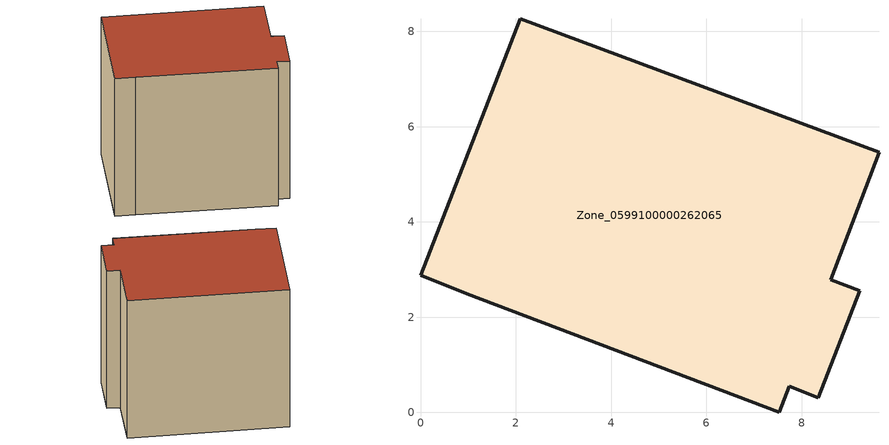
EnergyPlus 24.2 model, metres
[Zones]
Zone_0599100000262065
 floor ground (C_G): 8.61,2.79 9.22,2.55 8.35,0.31 7.74,0.55 7.53,0 0.97,2.49 0,2.88 2.1,8.27 9.62,5.46 z0
 wall outside (C_F): 2.1,8.27 0,2.88 0.97,2.49 7.53,0 7.74,0.55 8.35,0.31 9.22,2.55 8.61,2.79 9.62,5.46 2.1,8.27 z0:7.89
 roof outside (C_R): 8.61,2.79 9.62,5.46 2.1,8.27 0,2.88 0.97,2.49 7.53,0 7.74,0.55 8.35,0.31 9.22,2.55 z7.89
[BUILDING]
Pand.0599100000262065: North Axis=0; Terrain=City; Loads Convergence Tolerance Value=0.04; Temperature Convergence Tolerance Value=0.4; Solar Distribution=FullExterior; Maximum Number of Warmup Days=25; Minimum Number of Warmup Days=1
[Site:Location]
Rotterdam.The.Hague.AP_ZH_NLD Design_Conditions: Latitude=51.96; Longitude=4.45; Time Zone=1; Elevation=-4.5
[SITE:GROUNDTEMPERATURE:BUILDINGSURFACE]
18, 18, 18, 18, 18, 18, 18, 18, 18, 18, 18, 18
[MATERIAL] Thermal Absorptance=0.9; Solar Absorptance=0.7; Visible Absorptance=0.7
Name | Roughness | Thickness | Conductivity | Density | Specific Heat
G.TI.1946 | MediumSmooth | 0.15 | 1 | 540 | 1210
F.TI.1946 | Rough | 0.3 | 0.857143 | 1920 | 840
R.TI.1946 | MediumRough | 0.2 | 0.1 | 1500 | 1000
[CONSTRUCTION]
C_G: G.TI.1946
C_F: F.TI.1946
C_R: R.TI.1946
[ZONE]
Zone_0599100000262065: Type=1; Multiplier=1; Ceiling Height=Autocalculate; Volume=Autocalculate; Floor Area=autocalculate; Part of Total Floor Area=Yes
[ZONEINFILTRATION:DESIGNFLOWRATE]
Infil_Zone_0599100000262065: Zone or ZoneList or Space or SpaceList=Zone_0599100000262065; Schedule=AlwaysOn; Design Flow Rate Calculation Method=Flow/Area; Flow Rate per Floor Area=0.003; Constant Term Coefficient=1; Temperature Term Coefficient=0; Velocity Term Coefficient=0; Velocity Squared Term Coefficient=0
[HVACTEMPLATE:ZONE:IDEALLOADSAIRSYSTEM]
Zone_0599100000262065: Maximum Heating Supply Air Temperature=50; Minimum Cooling Supply Air Temperature=13; Maximum Heating Supply Air Humidity Ratio=0.0156; Minimum Cooling Supply Air Humidity Ratio=0.0077; Heating Limit=NoLimit; Cooling Limit=NoLimit; Dehumidification Control Type=ConstantSensibleHeatRatio; Cooling Sensible Heat Ratio=0.7; Dehumidification Setpoint=60; Humidification Control Type=None; Humidification Setpoint=30; Outdoor Air Method=None; Outdoor Air Flow Rate per Person=0.00944; Outdoor Air Flow Rate per Zone Floor Area=0; Outdoor Air Flow Rate per Zone=0; Demand Controlled Ventilation Type=None; Outdoor Air Economizer Type=NoEconomizer; Heat Recovery Type=None; Sensible Heat Recovery Effectiveness=0.7; Latent Heat Recovery Effectiveness=0.65
[ZONECONTROL:THERMOSTAT]
ThermostatControl_Zone_0599100000262065: Zone or ZoneList=Zone_0599100000262065; Control Type Schedule=DualSetpointControlType; Control 1=Thermostat_Zone_0599100000262065; Temperature Difference Between Cutout And Setpoint=0
[THERMOSTATSETPOINT:DUALSETPOINT]
Thermostat_Zone_0599100000262065: Heating Setpoint Temperature Schedule=HeatingSetpoint_Zone_0599100000262065; Cooling Setpoint Temperature Schedule=CoolingSetpoint_Zone_0599100000262065
[SCHEDULE:COMPACT]
HeatingSetpoint_Zone_0599100000262065: Through: 12/31, For: AllDays, Until: 24:00, 21
CoolingSetpoint_Zone_0599100000262065: Through: 12/31, For: AllDays, Until: 24:00, 24
DualSetpointControlType: Through: 12/31, For: AllDays, Until: 24:00, 4
AlwaysOn: Through: 12/31, For: AllDays, Until: 24:00, 1
